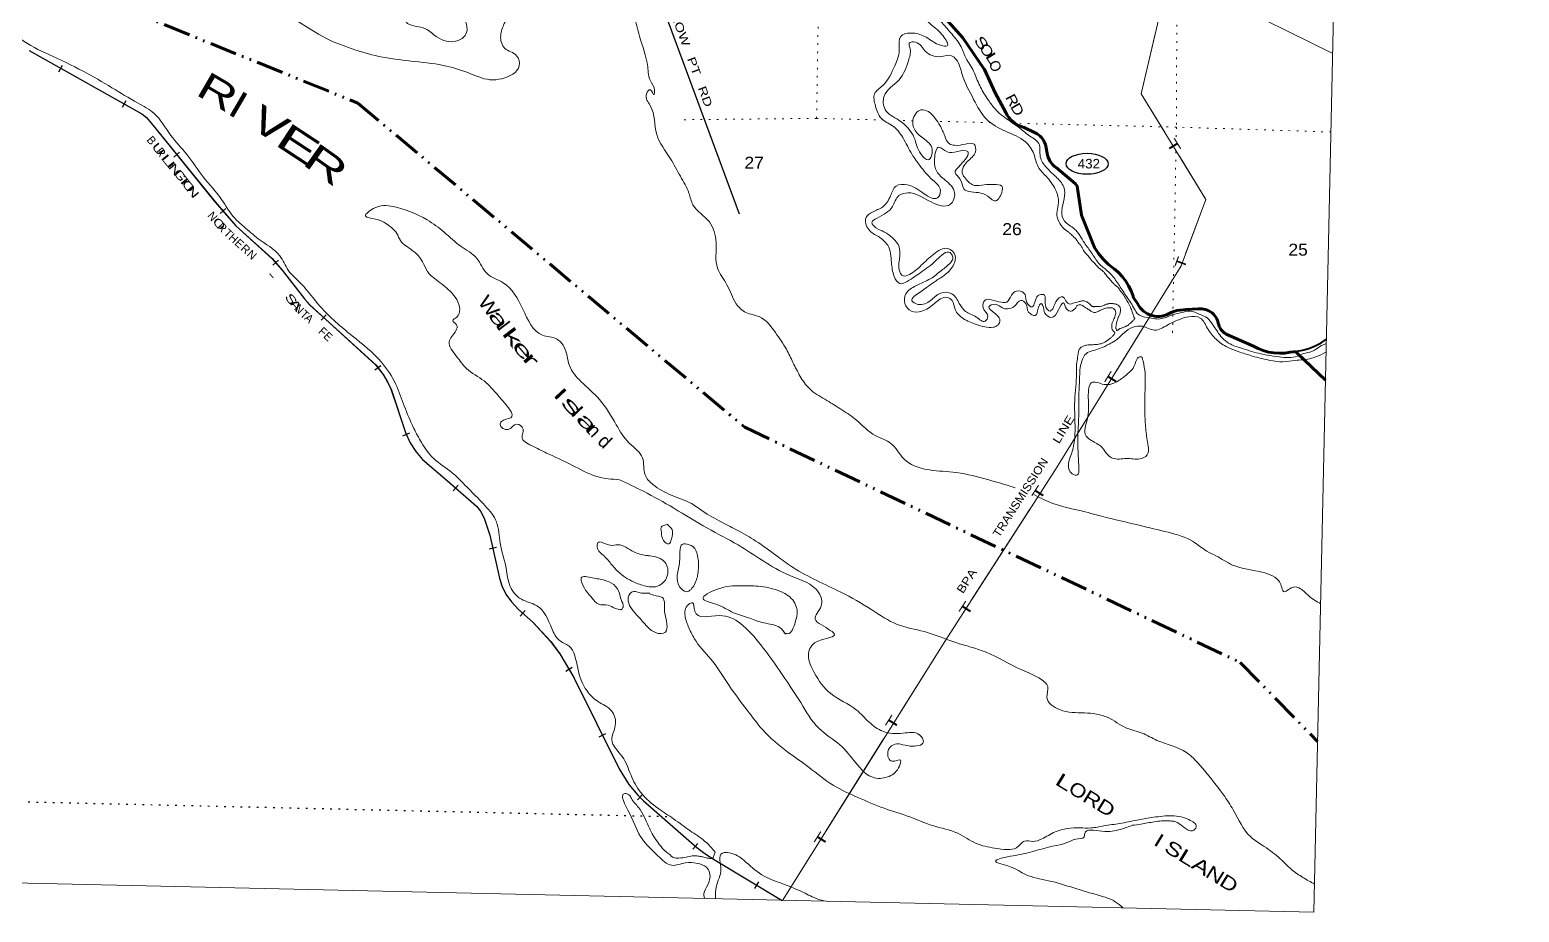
# Model space of a CAD drawing. Header units: feet. Extents: x -762378 to -505285, y -497909 to -353855.
# Drawn here: x -527171 to -505285, y -497909 to -484941 of the extents above; entities that cross this region are included whole.
import ezdxf
from ezdxf.enums import TextEntityAlignment as Align

# ---------------------------------------------------------------- set-up
doc = ezdxf.new("R2010")
doc.units = ezdxf.units.FT
doc.header["$LTSCALE"] = 80
doc.linetypes.add('DASH_DOUBLE_DOT', pattern=[9.2, 5, -1.2, 0.3, -1.2, 0.3, -1.2])
doc.linetypes.add('DOTTED', pattern=[1.5, 0.3, -1.2])
for name, color, linetype, lineweight in [('10', 7, 'DASH_DOUBLE_DOT', 70), ('17', 7, 'Continuous', 25), ('23', 7, 'Continuous', 70), ('26', 7, 'Continuous', 40), ('29', 7, 'Continuous', 25), ('34', 7, 'Continuous', 25), ('39', 7, 'Continuous', 13), ('4', 7, 'Continuous', 13), ('46', 7, 'Continuous', 13), ('6', 7, 'DOTTED', 25), ('7', 7, 'DOTTED', 13)]:
    doc.layers.add(name, color=color, linetype=linetype, lineweight=lineweight)
for name, color, linetype in [('30', 7, 'Continuous'), ('41', 7, 'Continuous'), ('42', 7, 'Continuous')]:
    doc.layers.add(name, color=color, linetype=linetype)

msp = doc.modelspace()

# ---------------------------------------------------------------- linework, layer by layer
at = {"layer": '10'}
msp.add_lwpolyline([(-539538.91, -474619.79), (-538151.21, -474778.52), (-526559.39, -484313.34), (-522351.78, -486018.5), (-516666.16, -490783.24), (-509386.35, -494236.91), (-508248.17, -495399.79)], dxfattribs=at)
at = {"layer": '17'}
msp.add_ellipse((-511635.27, -486910.79), major_axis=(-309.24, 1), ratio=0.500121, dxfattribs=at)
at = {"layer": '23'}
for points in [[(-512305.68, -486523.84), (-512326.13, -486502.92), (-512348.65, -486484.26), (-512350, -486483.36), (-512367.84, -486471.48), (-512400, -486456.06), (-512571, -486374.05), (-512573.87, -486373.22), (-512614.32, -486359.09), (-512653.07, -486340.81), (-512689.7, -486318.58), (-512723.8, -486292.64), (-512755.01, -486263.28), (-512782.98, -486230.82), (-512807.4, -486195.61), (-512828, -486158.05), (-512985, -485868.05), (-513145, -485524.05), (-513146.96, -485520.83), (-513463, -485060.05), (-513844, -484632.05)], [(-508572.2, -489668.24), (-508597.2, -489672.49), (-508644.15, -489678.76), (-508649.86, -489679.95), (-508729.15, -489691.94), (-508809.25, -489695.58), (-508889.29, -489690.83), (-508968.4, -489677.73), (-509045.7, -489656.44), (-509120.36, -489627.19), (-509191.55, -489590.29), (-509590, -489413.05), (-509593.32, -489411.17), (-509614.38, -489397.46), (-509633.9, -489381.63), (-509651.66, -489363.84), (-509667.46, -489344.3), (-509681.14, -489323.21), (-509692.53, -489300.8), (-509701.52, -489277.33), (-509708, -489253.05), (-509710.6, -489241.77), (-509718.83, -489215.26), (-509729.78, -489189.76), (-509743.34, -489165.53), (-509759.35, -489142.86), (-509777.65, -489121.99), (-509798.03, -489103.15), (-509820.27, -489086.53), (-509844.12, -489072.34), (-509869.33, -489060.71), (-509895.61, -489051.78), (-509922.68, -489045.65), (-509950.25, -489042.39), (-509953, -489042.35), (-509975.32, -489042.06), (-510003, -489043.25), (-510182.52, -489051.03), (-510266.91, -489061.53), (-510279.01, -489063.04), (-510316.91, -489068.73), (-510344.16, -489074.76), (-510376.53, -489085.58), (-510407.59, -489099.73), (-510437, -489117.05), (-510469.12, -489131.06), (-510503.06, -489141.83), (-510537.94, -489149), (-510573.37, -489152.48), (-510608.98, -489152.24), (-510644.36, -489148.28), (-510679.14, -489140.64), (-510712.92, -489129.41), (-510745.35, -489114.71), (-510776.07, -489096.7), (-510804.73, -489075.57), (-510831.03, -489051.57), (-510854.67, -489024.95), (-510875.41, -488996), (-510893, -488965.05), (-510957, -488869.05), (-510960.4, -488857.38), (-510988.34, -488779.35), (-511024.29, -488704.67), (-511067.84, -488634.15), (-511118.53, -488568.57), (-511175.79, -488508.65), (-511239, -488455.05), (-511321.31, -488389.87), (-511398.78, -488314.31), (-511467.93, -488231.06), (-511528, -488141.05), (-511716, -487666.05), (-511780, -487238.05), (-511805, -487206.05), (-512091, -486967.05), (-512111.78, -486951.08), (-512136.57, -486928.09), (-512158.81, -486902.62), (-512178.28, -486874.98), (-512194.74, -486845.45), (-512208.03, -486814.36), (-512218, -486782.05), (-512238, -486675.05), (-512241.46, -486653.46), (-512248.71, -486625.12), (-512258.89, -486597.7), (-512271.87, -486571.49), (-512287.53, -486546.78), (-512305.68, -486523.84)], [(-508131.29, -490089.77), (-508547.2, -489692.19), (-508572.2, -489668.24)]]:
    msp.add_lwpolyline(points, dxfattribs=at)
at = {"layer": '26'}
msp.add_lwpolyline([(-508572.2, -489668.24), (-508547.2, -489663.4), (-508471.59, -489650.34), (-508375.96, -489623.28), (-508283.69, -489586.37), (-508195.77, -489540.02), (-508118.05, -489488.42)], dxfattribs=at)
at = {"layer": '29'}
msp.add_line((-518232.8, -483622.4), (-516747.07, -487648.31), dxfattribs=at)
at = {"layer": '34'}
for p, q in [((-526744.46, -485557.29), (-526690.43, -485460.77)), ((-525807.62, -486078.78), (-525753.58, -485982.27)), ((-525055.04, -486811.37), (-524969, -486741.85)), ((-524373.06, -487641.11), (-524289.56, -487568.57)), ((-523601.04, -488401.64), (-523517.43, -488329.22)), ((-522891.58, -489210.29), (-522816.62, -489128.95)), ((-522101.81, -489940.17), (-522014.05, -489872.84)), ((-521687.61, -490907.07), (-521586.44, -490862.36)), ((-520951.61, -491718.22), (-520878.78, -491634.96)), ((-520421.15, -492567.57), (-520313.15, -492543.69)), ((-519963.48, -493558.03), (-519889.91, -493475.44)), ((-519294.6, -494366.03), (-519199.32, -494309.86)), ((-518806.51, -495331.31), (-518707.47, -495282.05)), ((-518243.61, -496259.47), (-518167.44, -496179.27)), ((-517429.22, -496980.75), (-517356.31, -496897.57)), ((-516515.03, -497557.97), (-516458.17, -497463.09))]:
    msp.add_line(p, q, dxfattribs=at)
at = {"layer": '34', "lineweight": 13}
msp.add_lwpolyline([(-527180.59, -485248.82), (-525525.11, -486175.63), (-525455.17, -486231.99), (-525314.21, -486401.3), (-524449.91, -487471.08), (-524143.03, -487824.3), (-523610.12, -488305.44), (-523463.45, -488474.8), (-523134.75, -488896.93), (-523059.44, -488982.82), (-522828.14, -489196), (-522089.11, -489864.54), (-521979.5, -490007.4), (-521913.3, -490123.31), (-521864.44, -490223.01), (-521644.35, -490872.6), (-521583.41, -491010.48), (-521499.53, -491137.54), (-521401.19, -491257.24), (-521033.07, -491572.41), (-520608.7, -491943.62), (-520547.86, -492017.23), (-520494.07, -492120.72), (-520410.19, -492369.38), (-520270.64, -493000.4), (-520233.75, -493111.23), (-520175.47, -493236.36), (-520093.19, -493346.55), (-519989.27, -493459.91), (-519780.59, -493645.82), (-519517.58, -493931.83), (-519383.21, -494110.37), (-519178.2, -494458.15), (-518510.67, -495800.03), (-518367.3, -496032.73), (-518239.03, -496190.04), (-518153.53, -496271.24), (-517370.11, -496957.95), (-517254.25, -497044.89), (-517101.16, -497144.24), (-516115.23, -497735.25)], dxfattribs=at)
at = {"layer": '34'}
msp.add_lwpolyline([(-527180.02, -485247.88), (-525524.49, -486174.72), (-525454.39, -486231.2), (-525313.36, -486400.6), (-524449.07, -487470.37), (-524142.24, -487823.53), (-523609.33, -488304.67), (-523462.6, -488474.1), (-523133.9, -488896.23), (-523058.65, -488982.05), (-522827.4, -489195.19), (-522088.3, -489863.79), (-521978.58, -490006.79), (-521912.33, -490122.79), (-521863.42, -490222.59), (-521643.32, -490872.2), (-521582.44, -491009.95), (-521498.64, -491136.89), (-521400.4, -491256.47), (-521032.35, -491571.58), (-520607.91, -491942.85), (-520546.94, -492016.62), (-520493.05, -492120.29), (-520409.13, -492369.08), (-520269.58, -493000.11), (-520232.73, -493110.82), (-520174.52, -493235.79), (-520092.34, -493345.85), (-519988.5, -493459.13), (-519779.82, -493645.04), (-519516.73, -493931.13), (-519382.29, -494109.76), (-519177.23, -494457.63), (-518509.71, -495799.5), (-518366.4, -496032.09), (-518238.22, -496189.29), (-518152.79, -496270.43), (-517369.42, -496957.1), (-517253.62, -497043.99), (-517100.58, -497143.31), (-516114.66, -497734.31)], dxfattribs=at)
at = {"layer": '39'}
for p, q in [((-510677, -483977.05), (-508025.52, -485291.65)), ((-517098.28, -497026.58), (-517129.63, -497104.33))]:
    msp.add_line(p, q, dxfattribs=at)
for points in [[(-523478, -480012.67), (-523196.62, -480014.36), (-522872.01, -480064.48), (-522371.11, -480147.76), (-522040.96, -480278.2), (-521704.9, -480424.72), (-521421.06, -480584.98), (-521135.38, -480763.05), (-520769.87, -481028.43), (-520530.8, -481298.81), (-520237.48, -481551.46), (-520104.2, -481734.9), (-519937.28, -481996.81), (-519801.97, -482176.25), (-519672.85, -482385.76), (-519615.58, -482536.63), (-519504.08, -482673.78), (-519426.88, -482844.85), (-519273.38, -483002.32), (-519014.56, -483322.99), (-518861.78, -483600.88), (-518642.97, -483905.26), (-518416.81, -484322.08), (-518286.87, -484732.29), (-518212.46, -485035.8), (-518090.77, -485484.11), (-518051.9, -485693.07), (-517990.57, -485833.93), (-518000.94, -485892.08), (-518052.68, -485823.53), (-518109.18, -485881.39), (-518054.06, -486056.34), (-517958.3, -486480.4), (-517757.85, -486836.85), (-517610.97, -487094.63), (-517486.08, -487342.25), (-517426.93, -487513.2), (-517185.75, -487765.53), (-517087.26, -488067.18), (-517065.45, -488446.64), (-516926.49, -488688.32), (-516789.76, -488968.12), (-516648.12, -489095.42), (-516453.95, -489156.8), (-516214.67, -489391.05), (-516053.67, -489636.88), (-515956.56, -489832.14), (-515849.46, -490035.5), (-515716.15, -490214.93), (-515486.44, -490370.85), (-515266.64, -490508.65), (-515042.93, -490662.52), (-514739.53, -490907.2), (-514519.58, -491018.91), (-514324.41, -491250.89), (-514000.4, -491401.35), (-513607.55, -491441.85), (-513152.84, -491534.89), (-512692.61, -491670.11)], [(-525915.41, -480899.2), (-525949.22, -480852.84), (-525902.87, -480814.98), (-525622.04, -480806.63), (-525293.01, -480786.53), (-524745.13, -480725.59), (-524476.23, -480701.12), (-524147.02, -480650.91), (-523695.64, -480629.53), (-523332.88, -480671.85), (-523036.57, -480757.93), (-522736.33, -480858.07), (-522295.89, -480991.18), (-522204.37, -481116.16), (-522024.58, -481235.66), (-521824.59, -481331.19), (-521632.4, -481388.54), (-521609.82, -481302.37), (-521775.6, -481186.98), (-522025.46, -481044.98), (-522171.31, -480951.78), (-522156.89, -480887.64), (-521838.98, -481052.12), (-521493.16, -481244.87), (-521245.48, -481414.95), (-521030.7, -481723.31), (-520795.21, -481919.41), (-520658.77, -482247.38), (-520587.95, -482480.62), (-520509.71, -482814.26), (-520455.84, -483199.94), (-520377.55, -483525.55), (-520344.45, -483694.34), (-520304.95, -483796.94), (-520238.29, -483717.06), (-520076.69, -483860.53), (-519997.42, -484021.57), (-519938.5, -484230.65), (-519982.03, -484469.23), (-520101.53, -484667.21), (-520198.89, -484851.28), (-520252.07, -485025.57), (-520191.02, -485214.6), (-520017.17, -485322.02), (-519979.95, -485470.76), (-520233.77, -485659.91), (-520410.35, -485674.9), (-520736.64, -485570.59), (-521095.01, -485464.07), (-521573.96, -485400.98), (-522040.85, -485331.95), (-522447.3, -485217.11), (-522863.42, -485042.01), (-523379.07, -484739.86), (-523859.33, -484558.35), (-524221.07, -484343.43), (-524606.5, -484066.16), (-525114.31, -483796.17), (-525633.54, -483421.75), (-526144.76, -483049.38), (-526396.07, -482815.06), (-526839.52, -482513.35), (-527288.75, -482171.46), (-527817.96, -481788.95), (-528325.42, -481460.76), (-528630.9, -481228.12), (-528830.21, -481018.19), (-528911.36, -480837.07), (-528938.63, -480700.42), (-528908.13, -480630.36), (-528773.56, -480597.05), (-528607.4, -480648.22), (-528331.32, -480764.28), (-528033.45, -480926.63), (-527639.76, -481163.82), (-527284.12, -481390.74), (-526952.88, -481675.73), (-526711.58, -481907.98), (-526443.91, -482088.22), (-526206.56, -482310.42), (-525894.64, -482470.85), (-525535.5, -482784.1), (-525171.92, -483027.12), (-524758.93, -483390.87), (-524399.51, -483657.96), (-524079.62, -483826.46), (-523693.59, -484003.4), (-523416.12, -484223.83), (-523225.98, -484289.2), (-522989.71, -484354.84), (-522934.07, -484441.48), (-522799.58, -484422.21), (-522610.05, -484589.94), (-522377.71, -484641.51), (-522175.54, -484708.95), (-522034.07, -484527.16), (-521899.31, -484461.74)], [(-521899.31, -484461.74), (-521765.87, -484619.09), (-521618.81, -484846.77), (-521358.56, -484926.6), (-521190.8, -485046.03), (-520898.34, -485105.99), (-520763.38, -485006.44), (-520829.8, -484709), (-520948.85, -484491.53), (-520839.16, -484257.36), (-520676.39, -484204.15), (-520605.41, -484072.11), (-520867.55, -483972.19), (-521263.45, -483769.11), (-521815.25, -483476.78), (-522383.56, -483260.62), (-522763.47, -483067.67), (-523197.72, -482906.51), (-523697.58, -482646.61), (-523877.23, -482503.03), (-524014.62, -482335.62), (-523958.17, -482285.78), (-523770.17, -482375.22), (-523436.16, -482529.76), (-523199.84, -482587.38), (-523297.17, -482428.23), (-523519.38, -482358.66), (-523813.58, -482254.54), (-524056.26, -482255.09), (-524193.3, -482366.66), (-524465.68, -482302.8), (-524659.46, -482175.2), (-524945.31, -482014.92), (-525063, -481907.84), (-524962.5, -481870.31), (-524800.4, -481929.49), (-524857.8, -481800.7), (-525222.11, -481682.1), (-525522.17, -481551.85), (-525924.43, -481406.93), (-526330.75, -481270.02), (-526600.97, -481180.09), (-526630.86, -481147.8), (-526596.39, -481083.78), (-526451.72, -481038.49), (-526246.69, -480961.44), (-526112.06, -480918.09), (-525892.23, -481049.87), (-525575.96, -481152.12), (-525214.92, -481146.26), (-524932.35, -481182.08), (-524661.69, -481197.75), (-524421.15, -481219.27), (-524140.28, -481204.89), (-523935.66, -481196.09), (-523985.3, -481111.49), (-524265.64, -481037.56), (-524694.74, -481022.94), (-525061.8, -481028.76), (-525410.35, -480958.43), (-525628.92, -480951.1), (-525847.44, -480937.75), (-525920.21, -480912.51)], [(-539706.78, -481949.6), (-539515.69, -481995.71), (-539197.23, -482067.87), (-538980.96, -482123.36), (-538660.48, -482193.52), (-538273.8, -482260.07), (-537904.72, -482250.24), (-537569.74, -482242.21), (-537266.81, -482227.98), (-536921.9, -482236.07), (-536618.83, -482197.75), (-536385.93, -482154.99), (-536277.06, -482059.3), (-536075.57, -481901.96), (-535946.52, -481784.31), (-535634.85, -481647.7), (-535319.45, -481559.28), (-535012.1, -481476.82), (-534729.38, -481486.55), (-534525.21, -481554.01), (-534312.75, -481577.36), (-534170.16, -481544.1), (-534047.65, -481514.73), (-533989.77, -481563.24), (-533841.72, -481624.34), (-533551.45, -481714.39), (-533269.21, -481806.41), (-533105.06, -481857.57), (-532941.2, -481958.9), (-532825.51, -482065.97), (-532731.29, -482072.56), (-532602.84, -482057.27), (-532182.05, -482122.02), (-531962.01, -482217.67), (-531641.88, -482346.03), (-531244.07, -482565.18), (-530954.39, -482755.58), (-530682.68, -482931.83), (-530487.32, -483131.7), (-530140.18, -483440.86), (-529746.5, -483680.06), (-529446.71, -483856.47), (-529177.13, -484054.78), (-528670.76, -484230.42), (-528258.62, -484399.48), (-527964.95, -484593.92), (-527673.16, -484766.27), (-527303.99, -485079.58), (-526890.17, -485304.85), (-526386.22, -485550.72), (-525964.48, -485792.09), (-525586.75, -486015.14), (-525343.46, -486169.9), (-525099.33, -486492.79), (-524859.35, -486778.43), (-524622.5, -487102.72), (-524353.71, -487433.49), (-524158.81, -487711.64), (-524027.66, -487831.99), (-523813.64, -488012.76), (-523498.04, -488262.52), (-523373.13, -488473.01), (-523183.57, -488676.49), (-522902.21, -489007.66), (-522434.23, -489438.01), (-522003.33, -489825.95), (-521792.67, -490152.36), (-521668.19, -490468.21), (-521527.76, -490798.21), (-521416.69, -491007.61), (-521235.57, -491241.52), (-520966.05, -491449.86), (-520776.6, -491631.63), (-520477.58, -491938.5), (-520314.51, -492172.3), (-520258.22, -492487.74), (-520172.13, -492851.53), (-520111.57, -493122.85), (-519948.21, -493308.48), (-519722.15, -493404.17), (-519499.52, -493740.68), (-519394.23, -493909.9), (-519252.34, -493995.05), (-519119.91, -494323), (-518983.51, -494656.98), (-518827.97, -494808.45), (-518626.21, -494944.13), (-518567.37, -495167.27), (-518620.74, -495373.67), (-518465.77, -495621.47), (-518341, -495887.15), (-518192.14, -496150.96), (-517934.81, -496385.33), (-517711.09, -496537.2), (-517469.45, -496711.25), (-517249.76, -496867.12), (-517098.28, -497026.58)], [(-514700.11, -487979.15), (-514843.91, -487877.93), (-514882.97, -487701.08), (-514790.23, -487619.35), (-514641.38, -487545.98), (-514524.09, -487382.11), (-514441, -487238.1), (-514274.43, -487219.03), (-514030.53, -487350.95), (-513834.34, -487410.33), (-513789.59, -487304.23), (-513902.99, -487151.01), (-514094.25, -486935.11), (-514207.6, -486771.86), (-514344.51, -486524.17), (-514487.92, -486356.72), (-514661.72, -486241.28), (-514744.88, -486060.14), (-514757.86, -485881.44), (-514638.81, -485759.72), (-514462.62, -485471.76), (-514409.69, -485339.62), (-514394.84, -485203.23), (-514377.86, -485044.77), (-514195.02, -484989.67), (-514000.85, -485051.05), (-513780.94, -485170.78), (-513690.72, -485175.34), (-513750.04, -485032.48), (-513925.55, -484866.85), (-514069.1, -484723.49), (-514314.16, -484449.06), (-514557.73, -484262.95), (-514887.89, -484134.52), (-515135.94, -484026.66), (-515405.23, -483780.19), (-515632.33, -483519.91), (-515731.96, -483410.93), (-515839.29, -483247.72), (-515842.52, -483115.23), (-515842.28, -483115.06)], [(-515352.99, -483202.5), (-515450.15, -483280.7), (-515434.62, -483324.41), (-515413.06, -483408.83), (-515347.91, -483583.84), (-515226.66, -483767.21), (-515040.92, -483898.78), (-514871.03, -483996.14), (-514656.95, -484083.73), (-514460.86, -484161.17), (-514259.07, -484290.83), (-514099.69, -484470.42), (-513938.24, -484639.98), (-513745.02, -484861.91), (-513601.61, -485029.36), (-513474.36, -485216.78), (-513403.15, -485383.79), (-513343.52, -485474.47), (-513291.99, -485577.14), (-513200.96, -485784.41), (-513085.76, -485973.76), (-512988.26, -486104.81), (-512792.68, -486266.54), (-512622.92, -486387.99), (-512475.2, -486503.27), (-512335.56, -486630.56), (-512326.46, -486787.16), (-512249.19, -486946.18), (-512095.67, -487099.64), (-511978.24, -487250.87), (-511971.24, -487423.52), (-512006.41, -487605.95), (-511969.18, -487752.69), (-511823.44, -487865.96), (-511674.26, -488073.58), (-511568.83, -488220.73), (-511463.45, -488373.9), (-511337.74, -488483.03), (-511216.22, -488620.24), (-511106.88, -488783.47), (-510993.56, -488952.74), (-510939.96, -489045.38), (-510898.23, -489109.86), (-510744.16, -489171), (-510535.67, -489186.3), (-510374.88, -489127.05), (-510248.35, -489097.71), (-510127.89, -489076.35), (-509973.75, -489125.44), (-509871.77, -489176.23), (-509786.11, -489275.09), (-509670.81, -489446.38), (-509577.06, -489533.25), (-509391.01, -489612.64), (-509250.89, -489657.64), (-508982.53, -489723.47), (-508810.19, -489746.59), (-508673.89, -489759.45), (-508545.4, -489738.14), (-508458.94, -489700.53), (-508330.4, -489669.18), (-508261.97, -489629.45), (-508165.35, -489569.82), (-508119.38, -489555.61)], [(-513963.2, -486143.11), (-514077.37, -486118.34), (-514194.6, -486270.17), (-514173.31, -486400.76), (-514045.74, -486533.99), (-513910.36, -486701.39), (-513969.41, -486851.56), (-514079.21, -486766.61), (-514174.07, -486529.2), (-514403.17, -486268.92), (-514602.79, -486111.17), (-514617.69, -485918.41), (-514397.64, -485674.87), (-514253.46, -485374.67), (-514238.39, -485200.15), (-514248.06, -485139.88), (-514155.71, -485124.38), (-514012.09, -485255.7), (-513787.94, -485335.32), (-513625.41, -485322.25), (-513557.55, -485378.85), (-513470.6, -485596.13), (-513302.31, -485964.43), (-513111.5, -486256.6), (-512831.77, -486432.89), (-512541.88, -486587.17), (-512418.57, -486762.52), (-512355.54, -486955.58), (-512238.03, -487094.77), (-512102.78, -487284.24), (-512055.66, -487455.13), (-512077.13, -487693.84), (-512014.96, -487816.96)], [(-511844.54, -488959.21), (-511880.15, -488973.51), (-511948.04, -488922.93), (-511991.82, -488864.46), (-512094.55, -488940.11), (-512131.15, -489024.19), (-512179.58, -489074.07), (-512239.41, -489017.51), (-512274.41, -488832.66), (-512352.71, -488846.24), (-512403.43, -488944.28), (-512441.94, -489012.28), (-512519.79, -488949.6), (-512547.17, -488833.03), (-512641.1, -488776.26), (-512745.78, -488841.87), (-512816.57, -488941.8), (-512894.8, -488945.34), (-513040.99, -488908.34), (-513129.26, -488911.82), (-513164.03, -489026.01), (-513094.58, -489150.87), (-513131.1, -489222.9), (-513261.12, -489163.92), (-513421.07, -489080.67), (-513512.63, -488963.71), (-513624.09, -488820.54), (-513788.5, -488811.53), (-513935.54, -488919.02), (-514118.39, -488976.13), (-514208.33, -488923.41), (-514097.3, -488801.64), (-513853.6, -488628.49), (-513714.66, -488535), (-513593.45, -488387.2), (-513574.63, -488258.86), (-513680.32, -488155.87), (-513885.37, -488236.93), (-514070.85, -488400.39), (-514244.14, -488537.84), (-514338.53, -488559.35), (-514396.17, -488470.69), (-514386.95, -488268.04), (-514398.16, -488129.48), (-514485.67, -488006.53), (-514619.48, -487911.39), (-514737.45, -487850.47), (-514797.16, -487773.85), (-514720.56, -487708.08), (-514494.93, -487538.83), (-514399.72, -487378.84), (-514271.12, -487337.46), (-513926.96, -487471.99), (-513644.37, -487505.8), (-513581.2, -487337.59), (-513718.49, -487152.12), (-513844.08, -487024.92), (-513877.1, -486842.08), (-513811.87, -486665.85), (-513691.96, -486736.82), (-513541.5, -486729.69), (-513389.08, -486730.61), (-513494.53, -486926.66), (-513573.45, -487044.61), (-513503.76, -487129.32), (-513446.48, -487278.19), (-513196.15, -487339.9), (-513062.18, -487408.94), (-512994.27, -487455.51), (-512889.25, -487331.71), (-512886.7, -487241.41), (-513006.88, -487214.59), (-513149.29, -487217.75), (-513287.75, -487228.96), (-513415.54, -487133.86), (-513469.16, -487045.23), (-513395.98, -486879.09), (-513276.8, -486735.29), (-513296.18, -486622.78), (-513420.51, -486620.03), (-513581.07, -486639.14), (-513659.16, -486616.59), (-513726.66, -486501.78), (-513795.96, -486350.84), (-513865.53, -486244.05), (-513963.2, -486143.11)], [(-518503.82, -491552.95), (-518840.48, -491506.78), (-519204.49, -491338.01), (-519576.48, -491161.16), (-519802.46, -491051.42), (-519938.11, -490928.18), (-519923.37, -490809.85), (-520015.19, -490737.05), (-520144.01, -490814.55), (-520259.9, -490741.6), (-520241.59, -490697.55), (-520104.89, -490644.18), (-520273.53, -490334.09), (-520496.77, -490101.93), (-520756.41, -489917.74), (-520899.75, -489740.25), (-521010.8, -489526.84), (-520909.55, -489362.87), (-520901.02, -489276.62), (-520956.8, -489214.07), (-520898.34, -489164.24), (-520853.56, -489052.11), (-520996.34, -488780.31), (-521207.92, -488608.44), (-521325.57, -488495.34), (-521398.93, -488352.39), (-521550.35, -488182.89), (-521723.99, -488039.35), (-521779.51, -487932.64), (-521937.1, -487789.2), (-522091.13, -487722.04), (-522237.27, -487677.01), (-522124.32, -487569.31), (-521833.33, -487538.94), (-521333.1, -487734.62), (-521081.47, -487916.76), (-520834.02, -488124.97), (-520604.42, -488300.97), (-520451.32, -488524.67), (-520215.45, -488658.55), (-519926.95, -489047.64), (-519636.4, -489428.72), (-519432.16, -489484.13), (-519322.51, -489595.18), (-519241.95, -489876.65), (-519068.87, -490112.51), (-518799.67, -490375.04), (-518553.19, -490747.83), (-518364.24, -491013.89), (-518166.99, -491233.85), (-518130.35, -491480.93), (-518014.88, -491624.13), (-517747.04, -491778.27), (-517446.96, -491904.51), (-517251.19, -492036.14), (-516967.34, -492194.39), (-516739.41, -492314.18), (-516469.62, -492476.36), (-516170.06, -492690.91), (-515952.36, -492844.75), (-515252.56, -493206.2), (-514798.82, -493463.82), (-514425.05, -493678.81), (-514026.58, -493785.57), (-513566.24, -493944.88), (-513119.85, -494088.06), (-512619.92, -494335.92), (-512303.96, -494490.35), (-512212.3, -494591.25), (-512225.3, -494753.75), (-512039.83, -494931.48), (-511673.1, -494979.84), (-511326.54, -495048.16), (-511064.7, -495198.25), (-510826.51, -495277.95), (-510608.53, -495383.63), (-510174.38, -495562.85), (-509982.92, -495744.64), (-509632.54, -496182.27), (-509487.46, -496405.92), (-509231.09, -496802.85), (-509063.33, -496922.27), (-508821.72, -497100.34), (-508626.26, -497284.16), (-508464.48, -497397.52), (-508293.06, -497495.67)], [(-511909.6, -487914.85), (-511983, -487855.05), (-512014.96, -487816.96)], [(-511802.39, -489025.36), (-511866.72, -489075.95), (-511938.72, -489041.4), (-511982.31, -488952.83), (-512055.13, -489056.75), (-512158.09, -489170.54), (-512255.98, -489105.73), (-512283.4, -488995.17), (-512305.28, -488964.94), (-512353.82, -489032.88), (-512396.56, -489139), (-512494.55, -489090.24), (-512533.92, -488965.57), (-512609.86, -488918.95), (-512702.61, -489002.69), (-512805.13, -489042.22), (-512877.25, -489029.74), (-512987.24, -488974.89), (-513077.7, -489010.48), (-513002.01, -489099.24), (-512916.53, -489226.2), (-512965.06, -489294.15), (-513013.3, -489311.92), (-513261.75, -489270.29), (-513457.77, -489182.81), (-513573.32, -489051.66), (-513618.67, -488920.93), (-513692.6, -488874.32), (-513879.65, -488963.51), (-514062.83, -489076.82), (-514217.25, -489075.89), (-514310.84, -488962.93), (-514297.98, -488822.52), (-514150.86, -488702.98), (-513933.64, -488597.91), (-513776.49, -488478.43), (-513643.46, -488366.83), (-513609.01, -488306.83), (-513646.58, -488216.28), (-513845.77, -488323.47), (-514075.48, -488504.73), (-514278.83, -488637.98), (-514385.33, -488671.46), (-514468.93, -488564.59), (-514509.84, -488361.63), (-514564.5, -488108.42), (-514700.11, -487979.15)], [(-511599, -488289.05), (-511639, -488242.05), (-511677, -488200.05), (-511695, -488170.05), (-511715, -488131.05), (-511743, -488093.05), (-511766, -488069.05), (-511790, -488029.05), (-511842, -487974.05), (-511892, -487928.05), (-511909.6, -487914.85)], [(-511844.54, -488959.21), (-511754, -488936.05), (-511733, -488930.05), (-511721, -488928.05), (-511699, -488924.05), (-511677, -488924.05), (-511651, -488935.05), (-511627, -488947.05), (-511605, -488963.05), (-511581, -488987.05), (-511563, -489003.05), (-511553, -489008.05), (-511543, -489010.05), (-511533, -489012.05), (-511523, -489010.05), (-511505, -489010.05), (-511489, -489008.05), (-511465, -489008.05), (-511441, -489006.05), (-511405, -488998.05), (-511381, -488988.05), (-511363, -488979.05), (-511345, -488973.05), (-511329, -488969.05), (-511313, -488965.05), (-511296, -488965.05), (-511276, -488965.05), (-511264, -488965.05), (-511248, -488967.05), (-511232, -488969.05), (-511210, -488973.05), (-511196, -488980.05), (-511178, -488986.05), (-511168, -488998.05), (-511156, -489010.05), (-511150, -489024.05), (-511145, -489042.05), (-511143, -489050.05), (-511143, -489058.05), (-511147, -489092.05), (-511153, -489120.05), (-511165, -489142.05), (-511173, -489156.05), (-511181, -489182.05), (-511190, -489202.05), (-511196, -489228.05), (-511202, -489252.05), (-511208, -489271.05), (-511210, -489287.05), (-511210, -489295.05), (-511212, -489317.05), (-511210, -489331.05), (-511204, -489349.05), (-511197, -489359.05), (-511191, -489357.05), (-511180, -489351.05), (-511166, -489341.05), (-511152, -489333.05), (-511142, -489329.05), (-511128, -489325.05), (-511114, -489319.05), (-511094, -489311.05), (-511064, -489297.05), (-511052, -489292.05), (-511026, -489276.05), (-511013, -489262.05), (-511005, -489256.05), (-510993, -489248.05), (-510965, -489218.05), (-510953, -489206.05), (-510933, -489190.05), (-510933, -489186.05), (-510943, -489170.05), (-510949, -489154.05), (-510959, -489130.05), (-510978, -489071.05), (-510990, -489035.05), (-511008, -488999.05), (-511026, -488961.05), (-511057, -488908.05), (-511079, -488868.05), (-511101, -488834.05), (-511127, -488803.05), (-511159, -488761.05), (-511189, -488721.05), (-511229, -488690.05), (-511259, -488658.05), (-511308, -488602.05), (-511338, -488565.05), (-511384, -488509.05), (-511398, -488491.05), (-511420, -488474.05), (-511454, -488448.05), (-511496, -488404.05), (-511534, -488363.05), (-511569, -488331.05), (-511599, -488289.05)], [(-511639.72, -489573.63), (-511597, -489569.05), (-511531, -489568.05), (-511489, -489564.05), (-511481, -489564.05), (-511450, -489558.05), (-511428, -489554.05), (-511392, -489540.05), (-511360, -489522.05), (-511322, -489495.05), (-511302, -489479.05), (-511271, -489455.05), (-511257, -489441.05), (-511239, -489419.05), (-511231, -489403.05), (-511229, -489391.05), (-511237, -489381.05), (-511245, -489373.05), (-511255, -489359.05), (-511265, -489344.05), (-511272, -489308.05), (-511274, -489288.05), (-511266, -489250.05), (-511256, -489226.05), (-511240, -489190.05), (-511229, -489158.05), (-511217, -489124.05), (-511215, -489096.05), (-511219, -489076.05), (-511233, -489050.05), (-511249, -489035.05), (-511281, -489025.05), (-511313, -489027.05), (-511355, -489031.05), (-511399, -489045.05), (-511450, -489068.05), (-511500, -489090.05), (-511524, -489096.05), (-511570, -489082.05), (-511610, -489053.05), (-511636, -489039.05), (-511702, -488995.05), (-511726, -488984.05), (-511758, -488982.05), (-511780, -488992.05), (-511802.39, -489025.36)], [(-508121.89, -489678.23), (-508260.65, -489743.86), (-508365.12, -489775.35), (-508575.86, -489800.18), (-508756.47, -489819.16), (-508948.89, -489799.94), (-509207.23, -489736.17), (-509417.42, -489668.68), (-509571.48, -489607.54), (-509737.25, -489490.14), (-509866.66, -489328.8), (-509972.06, -489177.64), (-510140.41, -489158.56), (-510287.07, -489201.84), (-510454.01, -489281.12), (-510644.97, -489354.23), (-510823.14, -489298.97), (-510959.6, -489312.2), (-511092.45, -489393.7), (-511219.48, -489509.34), (-511312.05, -489560.97), (-511440.77, -489622.42), (-511549.27, -489655.88), (-511649.82, -489701.44), (-511714.65, -489811.44), (-511746.26, -490070.16), (-511755.86, -490335.03), (-511757.58, -490626.05), (-511771.44, -490933.04), (-511764.98, -491196), (-511756.15, -491398.77), (-511776.7, -491482.94), (-511852.82, -491466.43), (-511850.78, -491123.23), (-511813.29, -490888.63), (-511816.32, -490384.85), (-511789.93, -489993.63), (-511774.61, -489776.96), (-511772.39, -489769.87)], [(-511776, -489773.05), (-511776, -489758.05), (-511776, -489751.05), (-511773, -489735.05), (-511771, -489723.05), (-511766, -489700.05), (-511763, -489679.05), (-511759, -489666.05), (-511750, -489640.05), (-511744, -489630.05), (-511731, -489613.05), (-511713, -489601.05), (-511691, -489589.05), (-511666, -489580.05), (-511642, -489574.05)], [(-510825.22, -489760.69), (-510802.37, -489855.05), (-510781.36, -490031.8), (-510787.31, -490358.91), (-510786.68, -490591.73), (-510770.05, -490830.67), (-510739.31, -491057.65), (-510735.89, -491158.03), (-510834.66, -491241.73), (-511033.2, -491240.54), (-511235.78, -491243.33), (-511325.75, -491194.63), (-511419.3, -491075.65), (-511571.14, -490976.39), (-511648.97, -490911.7), (-511631.43, -490658.92), (-511615.76, -490384.04), (-511612.86, -490233.53), (-511574.14, -490129.4), (-511385.75, -490152.61), (-511271.39, -490145.27), (-511162.77, -490091.73), (-511029.79, -489988.16), (-510957.14, -489912.33), (-510904.23, -489784.19), (-510875.97, -489752.25), (-510827.85, -489754.55), (-510825.22, -489760.69)], [(-510308.38, -496592.42), (-510208.98, -496662.51), (-510084.93, -496711.42), (-510030.43, -496653.55), (-510140.12, -496548.52), (-510424.56, -496490.62), (-510693.48, -496519.11), (-510902.27, -496553.98), (-511155.27, -496604.65), (-511390.13, -496639.36), (-511578.83, -496670.34), (-511735.26, -496669.4), (-512102.63, -496727.41), (-512299.8, -496832.6), (-512436.39, -496867.91), (-512552.68, -496863.2), (-512673.6, -496960.82), (-512804.12, -496988.13), (-512996.53, -496966.91), (-513262.86, -496897.07), (-513534.74, -496748.92), (-513905.1, -496636.31), (-514241.27, -496507.85), (-514617.57, -496381.15), (-515001.7, -496222.3), (-515367.65, -496041.47), (-515721.08, -495780.44), (-516030.62, -495555.8), (-516401.71, -495228.43), (-516628.64, -494940.06), (-516895.24, -494579.2), (-517133.82, -494226.54), (-517380.74, -493928.01), (-517475.97, -493752.83), (-517539.09, -493573.82), (-517510.02, -493407.41), (-517433.54, -493361.71), (-517400.17, -493484.34), (-517041.57, -493550.71), (-516729.38, -493664.98), (-516428.41, -493981.9), (-516153.87, -494356.85), (-515843.79, -494828.36), (-515575.28, -495205.29), (-515267.87, -495449.99), (-515034.77, -495712.31), (-514759.32, -495934.74), (-514542.59, -495911.95), (-514393.27, -495760.31), (-514378.72, -495674.1), (-514499.15, -495689.43), (-514562.52, -495552.57), (-514481.67, -495446.68), (-514239.11, -495466.2), (-514040.2, -495407.19), (-514097.75, -495302.47), (-514340.28, -495278.94), (-514638.93, -495249.05), (-514836.7, -495117.4), (-515026.14, -494933.63), (-515401.79, -494696.55), (-515644.64, -494388.01), (-515729.37, -494134.61), (-515640.05, -493952.51), (-515346.53, -493833.85), (-515538.19, -493686.18), (-515631.95, -493601.32), (-515542.56, -493409.18), (-515575.51, -493216.31), (-516005.19, -492958.83), (-516764.65, -492510.72), (-517214.44, -492265.16), (-517708.08, -491971.18), (-518153.85, -491723.64), (-518503.82, -491552.95)], [(-512415.8, -491771.63), (-512136.18, -491902.26), (-511741.71, -492006.99), (-511421.3, -492089.2), (-510870.56, -492222.96), (-510443.99, -492325.87), (-510075.77, -492462.56), (-509876.04, -492602.24), (-509742.08, -492671.28), (-509496.2, -492807.23), (-509107.68, -492901.89), (-508819.68, -493038.09), (-508782.02, -493112.58), (-508750.42, -493195.05), (-508617.7, -493135.64), (-508497.49, -493156.43), (-508377.77, -493259.51), (-508198.98, -493378.05)], [(-517807.75, -492207.41), (-517734.01, -492286.13), (-517742.88, -492428.58), (-517779.38, -492496.6), (-517859.32, -492447.95), (-517890.68, -492325.33), (-517888.19, -492243.06), (-517843.92, -492219.24), (-517807, -492209.05)], [(-518076, -492669.05), (-517909.01, -492710.57), (-517825.22, -492785.34), (-517796, -492932.03), (-517852.88, -493054.12), (-517947.52, -493117.77), (-518071.91, -493125.06), (-518260.12, -493071.74), (-518501.93, -492925.78), (-518617.53, -492804.67), (-518731.07, -492673.53), (-518834.6, -492544.46), (-518824.19, -492480.29), (-518643.9, -492515.49), (-518527.53, -492508.16), (-518297.51, -492611.9), (-518117.32, -492665.17), (-518067.22, -492671.49)], [(-517541, -492493.05), (-517428.63, -492534.83), (-517353.38, -492695.85), (-517350.65, -492912.62), (-517403.85, -493090.93), (-517520.82, -493198.61), (-517622.67, -493125.75), (-517657.76, -492954.94), (-517622.5, -492758.46), (-517613.36, -492569.85), (-517586.89, -492503.77), (-517544.73, -492496)], [(-518469.01, -493461.86), (-518577.19, -493441.14), (-518671.2, -493398.43), (-518811.5, -493383.54), (-518909.23, -493292.64), (-518982.91, -493203.88), (-519054.36, -493077.01), (-519067.92, -492996.65), (-518907.46, -492993.6), (-518725.17, -493030.82), (-518591.17, -493093.84), (-518507.69, -493220.79), (-518482.17, -493313.26), (-518452.74, -493423.83), (-518471, -493460.05)], [(-518079, -493219.05), (-518000.46, -493251.93), (-517876.31, -493284.79), (-517843.46, -493493.72), (-517808.43, -493674.56), (-517831.19, -493792.84), (-517975.64, -493800), (-518117.39, -493690.77), (-518226.96, -493567.68), (-518320.58, -493458.74), (-518378.01, -493335.97), (-518353.31, -493229.74), (-518298.96, -493195.95), (-518200.81, -493216.61), (-518124.63, -493221.08), (-518064.44, -493217.43)], [(-516068.46, -493821.48), (-516148.12, -493726.68), (-516386.37, -493657.01), (-516592.55, -493589.54), (-516830.73, -493507.82), (-517092.7, -493379.81), (-517278.75, -493300.42), (-517067.33, -493161.19), (-516724.08, -493111.07), (-516469.42, -493118.62), (-516162.97, -493186.69), (-515961.2, -493320.37), (-515894.24, -493527.49), (-515923.02, -493645.74), (-516032.33, -493815.68), (-516090.41, -493801.28)], [(-517761.44, -497063.76), (-517766.34, -497060.71), (-517959.7, -496860.85), (-518080.75, -496643.36), (-518225.53, -496369.53), (-518331.03, -496236.43), (-518366.81, -496182.03), (-518428.89, -496165.6), (-518358.4, -496455.04), (-518174.12, -496831.46), (-517942.93, -497077.71), (-517737.2, -497219.44), (-517534.42, -497182.52), (-517364, -497191.57), (-517225.94, -497246.59), (-517182.92, -497433.51), (-517258.69, -497695.97), (-517252.09, -497708.52)], [(-510967.21, -496631.54), (-510845, -496614.05), (-510648, -496580.05), (-510440, -496566.05), (-510389, -496570.05), (-510331, -496580.05), (-510308.38, -496592.42)], [(-511109.4, -497845.81), (-511220.25, -497754.3), (-511456.36, -497662.56), (-511830.75, -497551.93), (-512201.15, -497445.34), (-512531.56, -497359.06), (-512799.53, -497229), (-512973.53, -497147.68), (-512945.37, -497133.8), (-512758.58, -497086.75), (-512467.41, -497026.28), (-512204.25, -496953.6), (-511878.82, -496865.23), (-511800.42, -496833.59), (-511677.88, -496800.21), (-511669.58, -496754.09), (-511416.67, -496719.49), (-511139.74, -496691.04), (-510967.21, -496631.54)], [(-517766.34, -497060.71), (-517727, -497100.05), (-517660, -497113.05), (-517550, -497103.05), (-517459, -497084.05), (-517371, -497081.05), (-517302, -497092.05), (-517232, -497111.05), (-517182, -497117.05), (-517161, -497117.05), (-517136, -497111.05), (-517129.63, -497104.33)], [(-517096.89, -497713.06), (-517089.49, -497572.55), (-517054.6, -497438.29), (-517017.75, -497312.07), (-517026.96, -497175.53), (-517016.22, -497055.17), (-516887.76, -497037.88), (-516673.83, -497149.55), (-516414.35, -497359.84), (-516114.28, -497488.09), (-515780.19, -497630.59), (-515562.14, -497724.22), (-515434.51, -497750.75)]]:
    msp.add_spline(points, degree=3, dxfattribs=at)
at = {"layer": '4'}
msp.add_lwpolyline([(-757851.71, -353854.74), (-726285.32, -354875.48), (-694717.56, -355852.8), (-663148.48, -356786.69), (-631578.15, -357677.16), (-600006.62, -358524.19), (-568433.95, -359327.81), (-536860.21, -360087.99), (-505285.47, -360804.75), (-508303.39, -497908.54), (-540066.74, -497187.5), (-571829.06, -496422.78), (-603590.3, -495614.36), (-635350.39, -494762.27)], dxfattribs=at)
at = {"layer": '46'}
for p, q in [((-511204.9, -489952.07), (-510364.69, -488590.44)), ((-513343.21, -493332.32), (-512476.68, -491987.28)), ((-515473.31, -496717.9), (-514624.38, -495361.68)), ((-516110.2, -497735.36), (-515685.54, -497056.95))]:
    msp.add_line(p, q, dxfattribs=at)
for points in [[(-516110, -497735.05), (-513727, -493928.05), (-512099, -491401.05), (-510254, -488411.05), (-509890, -487434.05), (-510839, -485883.05), (-510302, -483582.05), (-510016, -482377.05), (-509830, -481453.05), (-508866, -477136.05), (-508006, -472531.05), (-507704, -470901.05)], [(-510488.43, -486456.02), (-510839.01, -485883.06), (-510628.03, -484979.04)], [(-510187.94, -488233.75), (-509890.01, -487434.06), (-510279.66, -486797.22)], [(-512260.05, -491651.02), (-512099, -491401.05), (-511414.95, -490292.48)], [(-514412.15, -495022.63), (-513727, -493928.05), (-513559.84, -493668.58)]]:
    msp.add_lwpolyline(points, dxfattribs=at)
at = {"layer": '6'}
msp.add_lwpolyline([(-539992.08, -495967.18), (-536791.76, -496066.9), (-517760.13, -496502.98)], dxfattribs=at)
at = {"layer": '7'}
for p, q in [((-515610.37, -486243.61), (-515573.68, -484078.48)), ((-514191.88, -486277.97), (-514392.95, -486273.1)), ((-513051.92, -486305.58), (-513832.02, -486286.68)), ((-510376.9, -489243.05), (-510380.79, -489448.14))]:
    msp.add_line(p, q, dxfattribs=at)
for points in [[(-510269.44, -479762.63), (-510305.49, -481147.44), (-510322.43, -486371.69), (-510380.79, -489448.14)], [(-514624.96, -486267.48), (-515610.37, -486243.61), (-517640.13, -486263.54)], [(-508051.01, -486443.26), (-510322.43, -486371.69), (-512734.1, -486313.27)]]:
    msp.add_lwpolyline(points, dxfattribs=at)

# ---------------------------------------------------------------- texts
at = {"layer": '17'}
for s, rotation, width, p in [('S', 306.246, 1.5, (-513247.45, -485178.75)), ('O', 305.555, 1.3, (-513171.25, -485287.05)), ('L', 302.484, 1.6, (-513089.1, -485405.39)), ('O', 294.329, 1.05, (-513051.12, -485504.8)), ('R', 297.807, 1.2, (-512801.85, -486010.81)), ('D', 299.966, 1.25, (-512723.9, -486148.91))]:
    msp.add_text(s, height=150, rotation=rotation, dxfattribs=dict(at, width=width)).set_placement(p, align=Align.CENTER)
at = {"layer": '17', "width": 1.05}
msp.add_text('432', height=140, dxfattribs=at).set_placement((-511609.22, -486979.1), align=Align.CENTER)
at = {"layer": '30', "width": 1.35}
msp.add_text('BARLOW   PT   RD', height=120, rotation=290.256, dxfattribs=at).set_placement((-517901.99, -484316.63))
at = {"layer": '34'}
for s, rotation, p in [('B', 308.935, (-525428.79, -486604.15)), ('R', 308.935, (-525290.89, -486777.89)), ('N', 310.985, (-524531.08, -487721.56)), ('R', 312.985, (-524386.86, -487885.94)), ('T', 315.985, (-524297.11, -487976.6)), ('H', 317.923, (-524218.93, -488049.48)), ('E', 317.923, (-524132.15, -488125.97)), ('R', 317.923, (-524040.11, -488209.05)), ('N', 317.923, (-523948.36, -488292.5)), ('N', 314.245, (-523254.93, -489086.34)), ('T', 317.334, (-523173.38, -489169.43)), ('A', 317.334, (-523107.81, -489226.35)), ('F', 317.867, (-522904.43, -489419.92)), ('E', 317.867, (-522826.98, -489492.74))]:
    msp.add_text(s, height=120, rotation=rotation, dxfattribs=at).set_placement(p, align=Align.CENTER)
for s, rotation, width, p in [('U', 308.935, 1.6, (-525329.04, -486731.27)), ('L', 308.935, 1.85, (-525200.45, -486891.39)), ('I', 308.935, 2.05, (-525142.28, -486962.43)), ('N', 308.935, 1.6, (-525084.09, -487034.45)), ('G', 308.935, 1.45, (-525011.96, -487118.09)), ('T', 308.935, 2, (-524943.99, -487205.9)), ('O', 308.935, 1.45, (-524888.41, -487275.06)), ('N', 308.935, 1.6, (-524821.63, -487359.3)), ('O', 310.985, 1.5, (-524434.38, -487832.54)), ('S', 307.907, 1.75, (-523377.66, -488941.26)), ('A', 309.907, 1.75, (-523310.86, -489024.35))]:
    msp.add_text(s, height=120, rotation=rotation, dxfattribs=dict(at, width=width)).set_placement(p, align=Align.CENTER)
at = {"layer": '34', "width": 2.25}
msp.add_text('-', height=120, rotation=310.893, dxfattribs=at).set_placement((-523694.51, -488542.37))
at = {"layer": '41'}
for s, rotation, width, p in [('R', 329.706, 1.45, (-524750.52, -485885.75)), ('I', 329.706, 1.25, (-524285.71, -486167.53)), ('V', 329.706, 1.45, (-523963.72, -486368.64)), ('E', 326.706, 1.7, (-523589.13, -486620.9)), ('R', 324.706, 1.6, (-523185.44, -486908.08))]:
    msp.add_text(s, height=400, rotation=rotation, dxfattribs=dict(at, width=width)).set_placement(p)
at = {"layer": '42'}
for s, rotation, width, p in [('W', 307.226, 1.2, (-520596.28, -488942.18)), ('a', 307.226, 1.9, (-520445.55, -489140.58)), ('l', 307.226, 1.1, (-520304.33, -489326.45)), ('k', 307.226, 2.1, (-520243.14, -489406.98)), ('e', 310.236, 2.05, (-520098.96, -489594.5)), ('r', 310.236, 2.2, (-519946.15, -489775.09)), ('I', 312.987, 1.85, (-519493.67, -490309.55)), ('s', 312.987, 2.3, (-519381.76, -490429.61)), ('l', 312.987, 1.35, (-519229.04, -490593.45)), ('a', 312.987, 2.1, (-519160.08, -490667.44)), ('L', 328.407, 1.6, (-512122.97, -496018.56)), ('O', 328.407, 1.2, (-511927.45, -496138.8)), ('R', 328.407, 1.3, (-511718.53, -496267.3)), ('D', 328.407, 1.3, (-511514.97, -496392.5)), ('I', 328.407, 1.35, (-510672.56, -496910.61)), ('S', 328.407, 1.4, (-510519.98, -497004.46)), ('L', 328.407, 1.6, (-510316.42, -497129.65)), ('A', 328.407, 1.45, (-510120.91, -497249.9)), ('N', 328.407, 1.3, (-509911.99, -497378.4)), ('D', 328.407, 1.3, (-509708.43, -497503.6))]:
    msp.add_text(s, height=200, rotation=rotation, dxfattribs=dict(at, width=width)).set_placement(p)
for s, rotation, p in [('n', 312.987, (-519000.92, -490838.19)), ('d', 316.477, (-518841.73, -491008.92))]:
    msp.add_text(s, height=200, rotation=rotation, dxfattribs=at).set_placement(p)
at = {"layer": '46'}
for rotation, width, p in [(301.461, 1.6, (-510428.17, -486686.54)), (69.566, 1.3, (-510183.82, -488390.4)), (58.323, 1.6, (-511207.68, -490110.99)), (57.209, 1.6, (-512278.51, -491787.8)), (57.209, 1.6, (-513347.97, -493489.44)), (57.955, 1.6, (-514429.56, -495160.8)), (57.955, 1.6, (-515476.76, -496876.23))]:
    msp.add_text('T', height=150, rotation=rotation, dxfattribs=dict(at, width=width)).set_placement(p, align=Align.CENTER)
for s, rotation, width, p in [('LINE', 58.323, 1.25, (-512049.48, -491035.15)), ('TRANSMISSION', 57.209, 1.1, (-512928.49, -492411.63)), ('BPA', 57.209, 1.2, (-513459.42, -493235.74))]:
    msp.add_text(s, height=120, rotation=rotation, dxfattribs=dict(at, width=width)).set_placement(p)
at = {"layer": '7', "width": 1.1}
for s, p in [('27', (-516670.85, -486980.85)), ('26', (-512882.11, -487957.41)), ('25', (-508677.96, -488258.86))]:
    msp.add_text(s, height=175, rotation=359.656, dxfattribs=at).set_placement(p)

doc.saveas('drawing.dxf')
